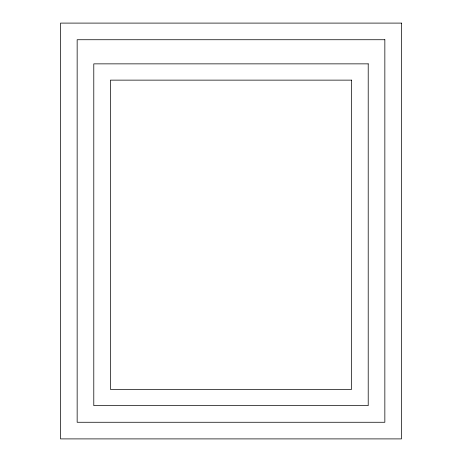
<?xml version="1.0" encoding="UTF-8"?>
<svg xmlns="http://www.w3.org/2000/svg" width="462" height="462" viewBox="0 0 462 462"><rect width="100%" height="100%" fill="white"/><g stroke="black" fill="none" stroke-linecap="round" stroke-linejoin="round"><path stroke-width="0.69" d="M401.478 23.1L60.522 23.1L60.522 438.9L401.478 438.9L401.478 23.1M384.846 39.732L77.154 39.732L77.154 422.268L384.846 422.268L384.846 39.732M368.214 63.86L93.786 63.86L93.786 405.636L368.214 405.636L368.214 63.86M351.582 80.134L110.418 80.134L110.418 389.362L351.582 389.362L351.582 80.134"/></g></svg>
